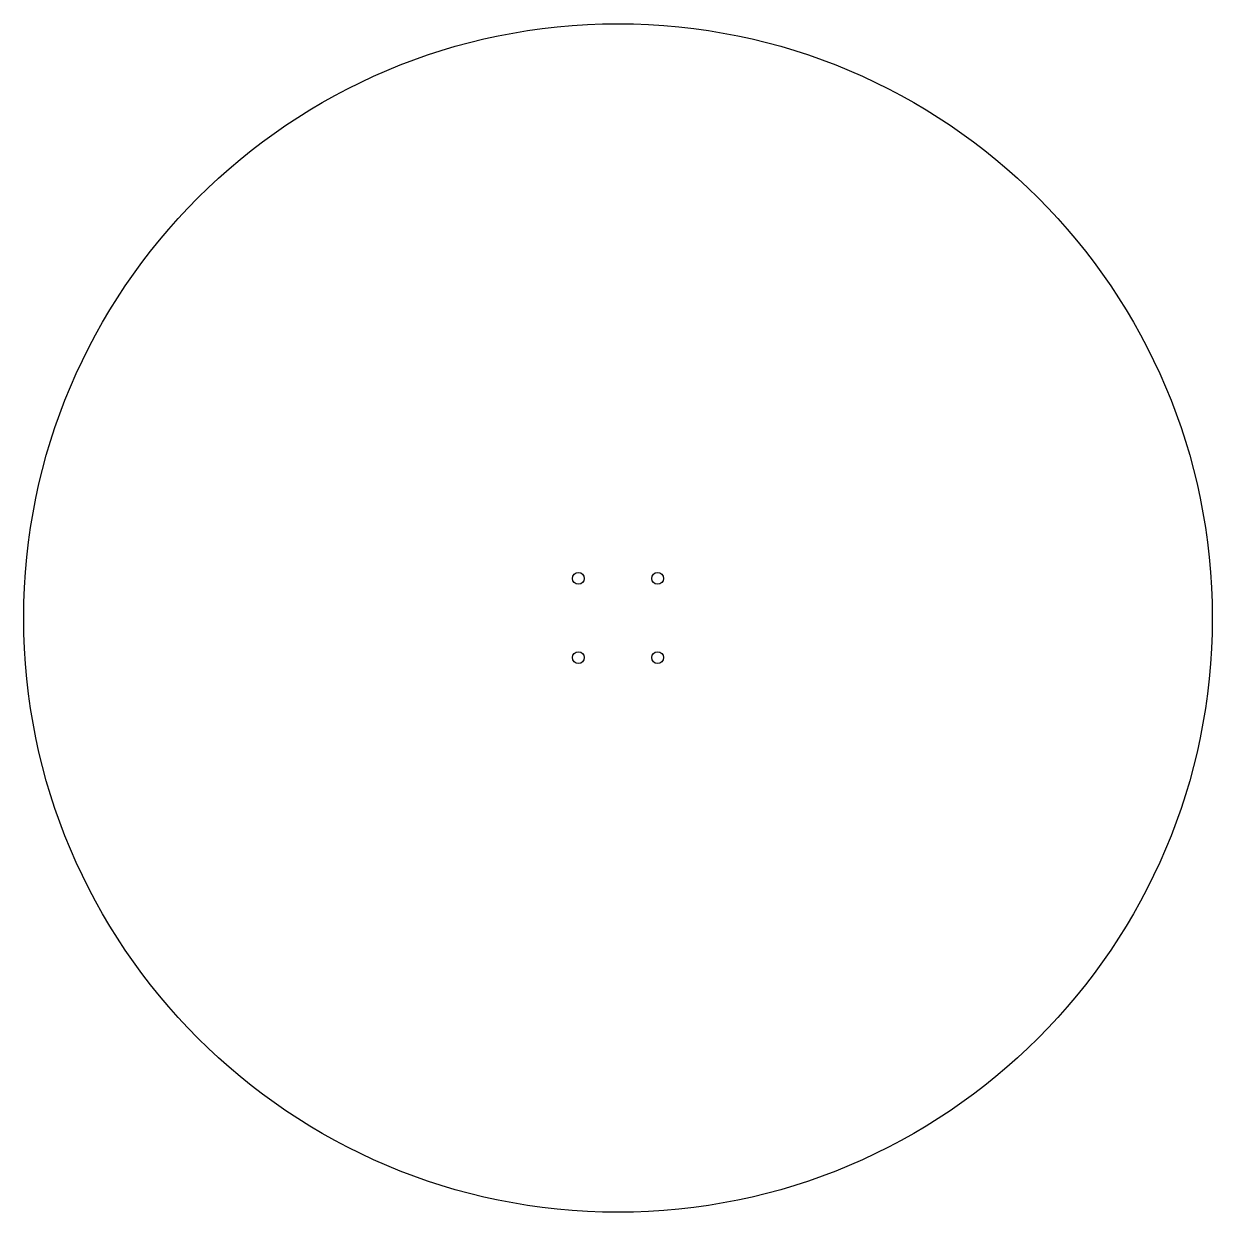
# Model space of a CAD drawing. Header units: inches. Extents: x 300 to 900, y 300 to 900.
import ezdxf

# ---------------------------------------------------------------- set-up
doc = ezdxf.new("R2010")
doc.units = ezdxf.units.IN
doc.header["$MEASUREMENT"] = 0

msp = doc.modelspace()

# ---------------------------------------------------------------- linework, layer by layer
for centre, radius in [((600, 600), 300), ((580, 620), 3), ((620, 620), 3), ((580, 580), 3), ((620, 580), 3)]:
    msp.add_circle(centre, radius)

doc.saveas('drawing.dxf')
